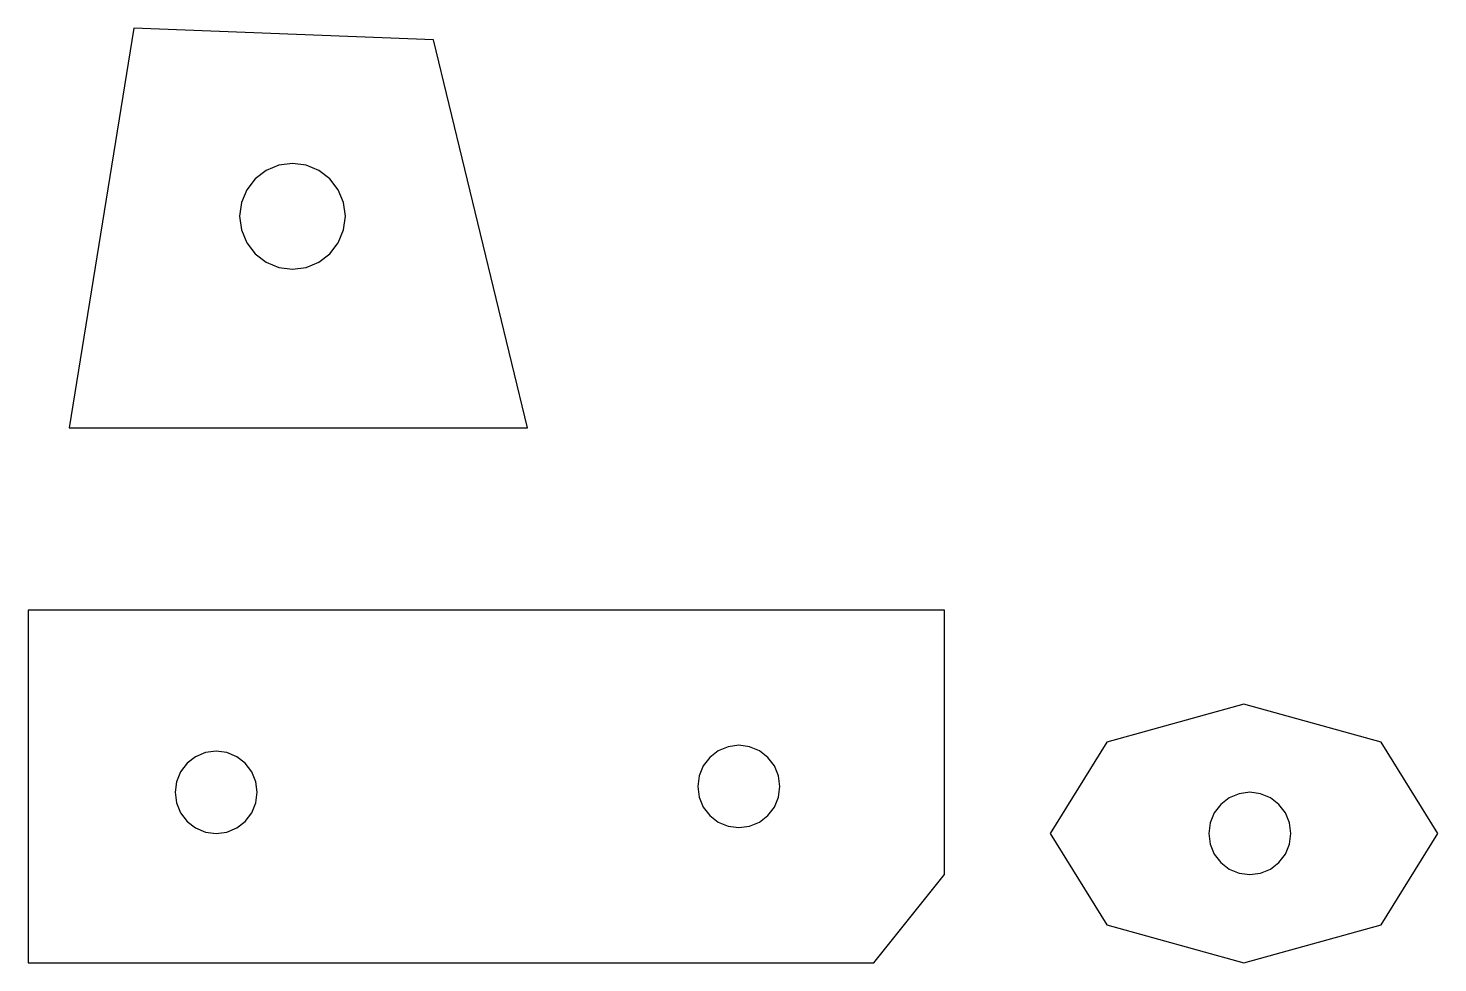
# Model space of a CAD drawing. Header units: millimetres. Extents: x 0 to 240, y 0 to 159.
import ezdxf

# ---------------------------------------------------------------- set-up
doc = ezdxf.new("R2010")
doc.units = ezdxf.units.MM
doc.layers.add('CUT', color=7, linetype='CONTINUOUS')

msp = doc.modelspace()

# ---------------------------------------------------------------- linework, layer by layer
at = {"layer": 'CUT'}
for points in [[(7, 91), (85, 91), (69, 157), (18, 159)], [(54, 127), (53.69, 129.33), (52.79, 131.5), (51.36, 133.36), (49.5, 134.79), (47.33, 135.69), (45, 136), (42.67, 135.69), (40.5, 134.79), (38.64, 133.36), (37.21, 131.5), (36.31, 129.33), (36, 127), (36.31, 124.67), (37.21, 122.5), (38.64, 120.64), (40.5, 119.21), (42.67, 118.31), (45, 118), (47.33, 118.31), (49.5, 119.21), (51.36, 120.64), (52.79, 122.5), (53.69, 124.67)], [(0, 0), (144, 0), (156, 15), (156, 60), (0, 60)], [(240, 22), (230.33, 37.56), (207, 44), (183.67, 37.56), (174, 22), (183.67, 6.44), (207, 0), (230.33, 6.44)], [(39, 29), (38.76, 30.81), (38.06, 32.5), (36.95, 33.95), (35.5, 35.06), (33.81, 35.76), (32, 36), (30.19, 35.76), (28.5, 35.06), (27.05, 33.95), (25.94, 32.5), (25.24, 30.81), (25, 29), (25.24, 27.19), (25.94, 25.5), (27.05, 24.05), (28.5, 22.94), (30.19, 22.24), (32, 22), (33.81, 22.24), (35.5, 22.94), (36.95, 24.05), (38.06, 25.5), (38.76, 27.19)], [(128, 30), (127.76, 31.81), (127.06, 33.5), (125.95, 34.95), (124.5, 36.06), (122.81, 36.76), (121, 37), (119.19, 36.76), (117.5, 36.06), (116.05, 34.95), (114.94, 33.5), (114.24, 31.81), (114, 30), (114.24, 28.19), (114.94, 26.5), (116.05, 25.05), (117.5, 23.94), (119.19, 23.24), (121, 23), (122.81, 23.24), (124.5, 23.94), (125.95, 25.05), (127.06, 26.5), (127.76, 28.19)], [(215, 22), (214.76, 23.81), (214.06, 25.5), (212.95, 26.95), (211.5, 28.06), (209.81, 28.76), (208, 29), (206.19, 28.76), (204.5, 28.06), (203.05, 26.95), (201.94, 25.5), (201.24, 23.81), (201, 22), (201.24, 20.19), (201.94, 18.5), (203.05, 17.05), (204.5, 15.94), (206.19, 15.24), (208, 15), (209.81, 15.24), (211.5, 15.94), (212.95, 17.05), (214.06, 18.5), (214.76, 20.19)]]:
    msp.add_lwpolyline(points, close=True, dxfattribs=at)

doc.saveas('drawing.dxf')
